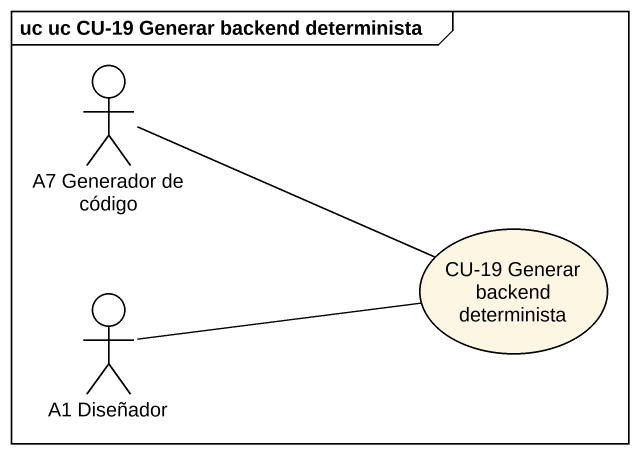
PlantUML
@startuml
mainframe uc uc CU-19 Generar backend determinista
actor "A7 Generador de código" as A7_Generador_de_código
usecase "CU-19 Generar backend determinista" as CU_19_Generar_backend
actor "A1 Diseñador" as A1_Diseñador
A7_Generador_de_código -right- CU_19_Generar_backend
A1_Diseñador -right- CU_19_Generar_backend
@enduml
